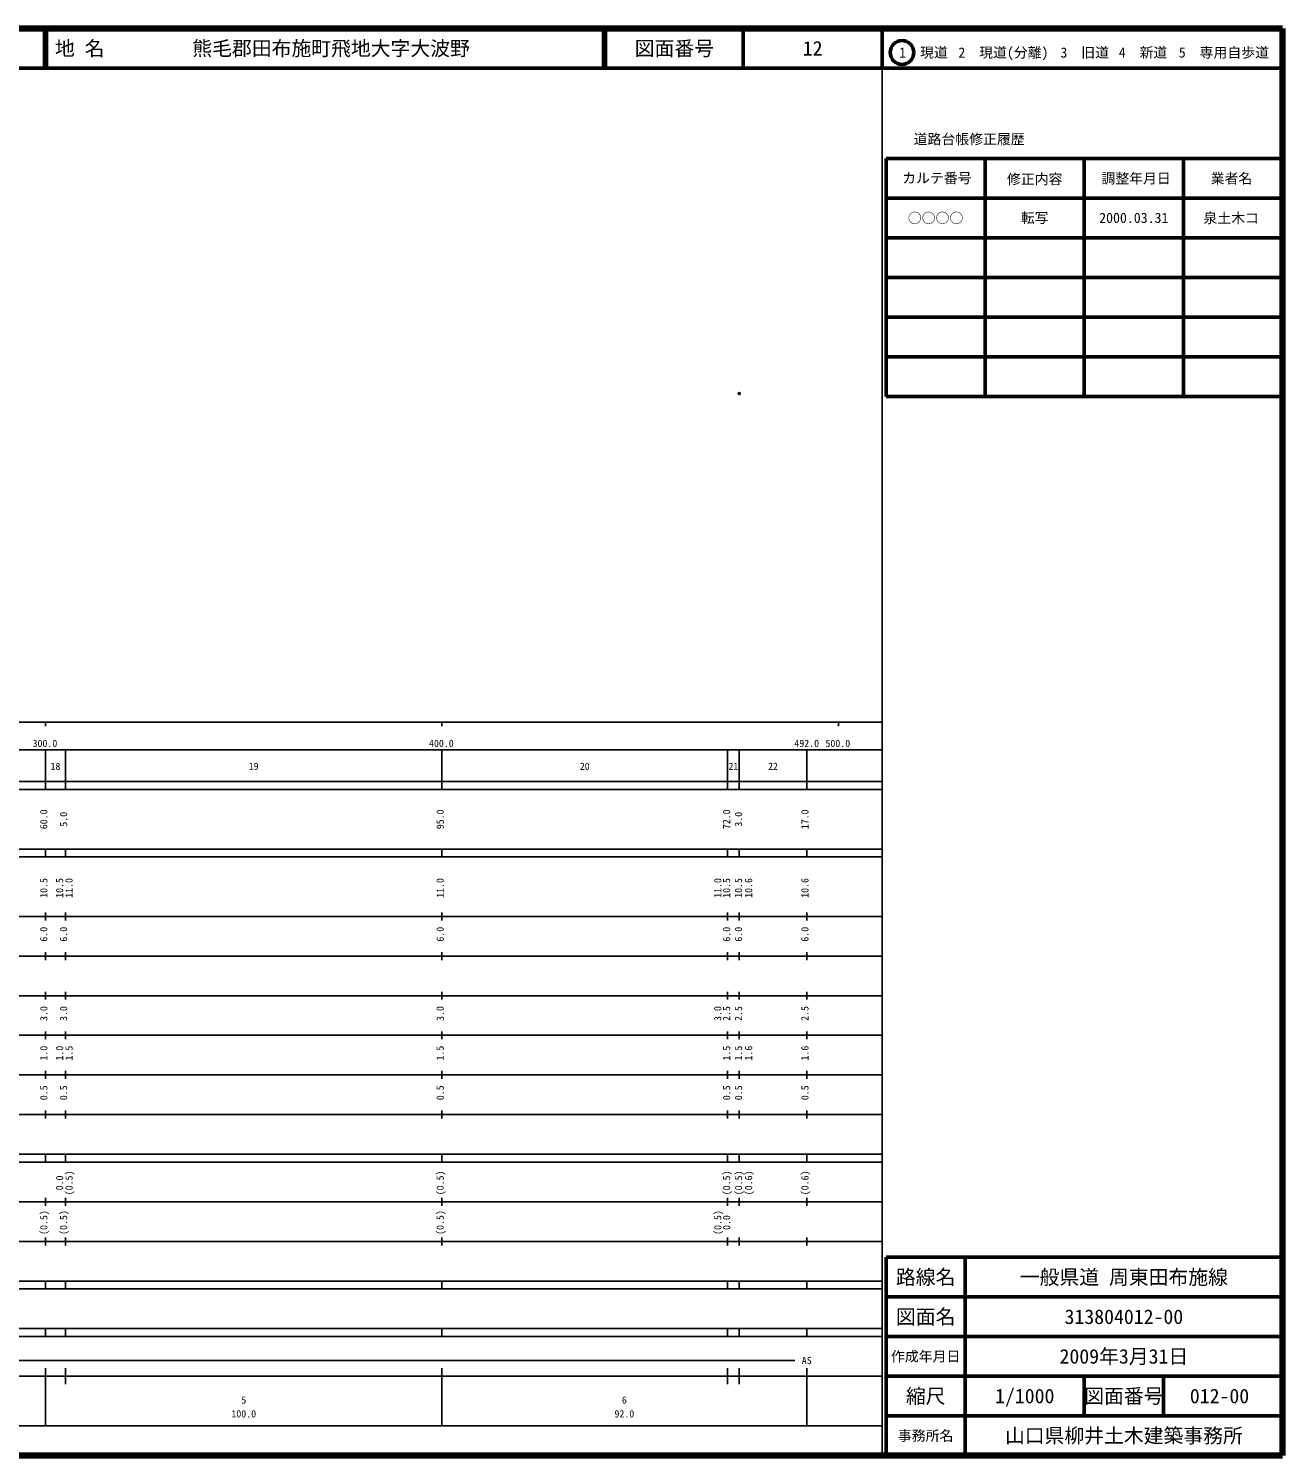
# Model space of a CAD drawing. Units: millimetres on the paper. Extents: x 40 to 680, y 20 to 380.
# Drawn here: x 363.7 to 680, y 20 to 380 of the extents above; entities that cross this region are included whole.
import ezdxf
from ezdxf.enums import TextEntityAlignment as Align

# ---------------------------------------------------------------- set-up
doc = ezdxf.new("R2010")
doc.units = ezdxf.units.MM
doc.header["$PDMODE"] = 32
doc.header["$PDSIZE"] = 0.5
doc.layers.add('M-OTRS', color=6, linetype='Continuous')
doc.layers.add('M-TTL-TXT', color=7, linetype='Continuous')
for name, color, linetype, lineweight in [('M-TTL', 2, 'Continuous', 140), ('M-TTL-BAND', 7, 'Continuous', 25), ('M-TTL-FRAM', 2, 'Continuous', 50), ('M-TTL-LINE', 7, 'Continuous', 50)]:
    doc.layers.add(name, color=color, linetype=linetype, lineweight=lineweight)
doc.styles.add('ＭＳ ゴシック', font='')
doc.styles.get('ＭＳ ゴシック').set_extended_font_data('MS Gothic')

msp = doc.modelspace()

# ---------------------------------------------------------------- linework, layer by layer
at = {"layer": 'M-OTRS'}
msp.add_point((542.999, 287.903), dxfattribs=at)
at = {"layer": 'M-TTL'}
for p, q in [((680, 380), (40, 380)), ((680, 20), (680, 380)), ((40, 20), (680, 20))]:
    msp.add_line(p, q, dxfattribs=at)
at = {"layer": 'M-TTL-BAND'}
for p, q in [((579, 20), (579, 370)), ((40, 205), (579, 205)), ((368, 205), (368, 204)), ((468, 205), (468, 204)), ((568, 205), (568, 204)), ((68, 198), (579, 198)), ((368, 188), (368, 198)), ((373, 188), (373, 198)), ((468, 188), (468, 198)), ((540, 188), (540, 198)), ((543, 188), (543, 198)), ((560, 188), (560, 198)), ((40, 190), (579, 190)), ((40, 188), (579, 188)), ((40, 173), (579, 173)), ((368, 171), (368, 173)), ((373, 171), (373, 173)), ((468, 171), (468, 173)), ((540, 171), (540, 173)), ((543, 171), (543, 173)), ((560, 171), (560, 173)), ((40, 171), (579, 171)), ((40, 156), (579, 156)), ((368, 155), (368, 157)), ((373, 155), (373, 157)), ((468, 155), (468, 157)), ((540, 155), (540, 157)), ((543, 155), (543, 157)), ((560, 155), (560, 157)), ((46, 146), (579, 146)), ((368, 145), (368, 147)), ((373, 145), (373, 147)), ((468, 145), (468, 147)), ((540, 145), (540, 147)), ((543, 145), (543, 147)), ((560, 145), (560, 147)), ((368, 135), (368, 137)), ((373, 135), (373, 137)), ((468, 135), (468, 137)), ((540, 135), (540, 137)), ((543, 135), (543, 137)), ((560, 135), (560, 137)), ((52, 136), (579, 136)), ((46, 126), (579, 126)), ((368, 125), (368, 127)), ((373, 125), (373, 127)), ((468, 125), (468, 127)), ((540, 125), (540, 127)), ((543, 125), (543, 127)), ((560, 125), (560, 127)), ((52, 116), (579, 116)), ((368, 115), (368, 117)), ((373, 115), (373, 117)), ((468, 115), (468, 117)), ((540, 115), (540, 117)), ((543, 115), (543, 117)), ((560, 115), (560, 117)), ((46, 106), (579, 106)), ((368, 105), (368, 107)), ((373, 105), (373, 107)), ((468, 105), (468, 107)), ((540, 105), (540, 107)), ((543, 105), (543, 107)), ((560, 105), (560, 107)), ((40, 96), (579, 96)), ((40, 94), (579, 94)), ((368, 94), (368, 96)), ((373, 94), (373, 96)), ((468, 94), (468, 96)), ((540, 94), (540, 96)), ((543, 94), (543, 96)), ((560, 94), (560, 96)), ((49, 84), (579, 84)), ((368, 83), (368, 85)), ((373, 83), (373, 85)), ((468, 83), (468, 85)), ((540, 83), (540, 85)), ((543, 83), (543, 85)), ((560, 83), (560, 85)), ((40, 74), (579, 74)), ((368, 73), (368, 75)), ((373, 73), (373, 75)), ((468, 73), (468, 75)), ((540, 73), (540, 75)), ((543, 73), (543, 75)), ((560, 73), (560, 75)), ((40, 64), (579, 64)), ((40, 62), (579, 62)), ((368, 62), (368, 64)), ((373, 62), (373, 64)), ((468, 62), (468, 64)), ((540, 62), (540, 64)), ((543, 62), (543, 64)), ((560, 62), (560, 64)), ((40, 52), (579, 52)), ((368, 50), (368, 52)), ((373, 50), (373, 52)), ((468, 50), (468, 52)), ((540, 50), (540, 52)), ((543, 50), (543, 52)), ((560, 50), (560, 52)), ((40, 50), (579, 50)), ((146.5, 44), (557, 44)), ((40, 40), (579, 40)), ((368, 27.5), (368, 42)), ((373, 38), (373, 42)), ((468, 27.5), (468, 42)), ((540, 38), (540, 42)), ((543, 38), (543, 42)), ((560, 27.5), (560, 42)), ((68, 27.5), (579, 27.5))]:
    msp.add_line(p, q, dxfattribs=at)
at = {"layer": 'M-TTL-FRAM'}
for p, q in [((580, 347.197), (580, 287.197)), ((580, 347.197), (680, 347.197)), ((580, 287.197), (680, 287.197)), ((680, 70), (580, 70)), ((580, 70), (580, 20))]:
    msp.add_line(p, q, dxfattribs=at)
at = {"layer": 'M-TTL-LINE'}
for p, q in [((367.75, 380), (367.75, 370)), ((368.25, 380), (368.25, 370)), ((508.747, 380), (508.747, 370)), ((509.247, 380), (509.247, 370)), ((543.997, 380), (543.997, 370)), ((579, 380), (579, 370)), ((40, 370), (680, 370)), ((605, 347.197), (605, 287.197)), ((630, 347.197), (630, 287.197)), ((655, 347.197), (655, 287.197)), ((580, 337.197), (680, 337.197)), ((580, 327.197), (680, 327.197)), ((580, 317.197), (680, 317.197)), ((580, 307.197), (680, 307.197)), ((580, 297.197), (680, 297.197)), ((600, 70), (600, 20)), ((680, 60), (580, 60)), ((680, 50), (580, 50)), ((680, 40), (580, 40)), ((630, 40), (630, 30)), ((650, 40), (650, 30)), ((680, 30), (580, 30))]:
    msp.add_line(p, q, dxfattribs=at)
msp.add_circle((584.031, 373.958), 3, dxfattribs=at)

# ---------------------------------------------------------------- texts
at = {"layer": 'M-TTL-BAND', "style": 'ＭＳ ゴシック'}
for s, p in [('300.0', (367.844, 198.195)), ('400.0', (467.844, 198.195)), ('492.0', (560, 198.195)), ('500.0', (567.844, 198.195)), ('18', (370.5, 192.405)), ('19', (420.5, 192.405)), ('20', (504, 192.405)), ('21', (541.5, 192.405)), ('22', (551.5, 192.405)), ('AS', (560, 42.5)), ('5', (418, 32.523)), ('6', (514, 32.523)), ('100.0', (418, 29.033)), ('92.0', (514, 29.033))]:
    msp.add_text(s, height=1.833, dxfattribs=at).set_placement(p, align=Align.BOTTOM_CENTER)
for s, p in [('60.0', (369, 180.5)), ('5.0', (374, 180.5)), ('95.0', (469, 180.5)), ('72.0', (541.25, 180.5)), ('3.0', (544.25, 180.5)), ('17.0', (561, 180.5)), ('10.5', (369, 163.174)), ('10.5', (373, 163.174)), ('11.0', (375.37, 163.174)), ('11.0', (469, 163.174)), ('11.0', (539.002, 163.174)), ('10.5', (541.25, 163.174)), ('10.5', (544.25, 163.174)), ('10.6', (546.792, 163.174)), ('10.6', (561, 163.174)), ('6.0', (369, 151.5)), ('6.0', (374, 151.5)), ('6.0', (469, 151.5)), ('6.0', (541.25, 151.5)), ('6.0', (544.25, 151.5)), ('6.0', (561, 151.5)), ('3.0', (369, 131.5)), ('3.0', (374, 131.5)), ('3.0', (469, 131.5)), ('3.0', (539.002, 131.5)), ('2.5', (541.25, 131.5)), ('2.5', (544.25, 131.5)), ('2.5', (561, 131.5)), ('1.0', (369, 121.5)), ('1.0', (373, 121.5)), ('1.5', (375.37, 121.5)), ('1.5', (469, 121.5)), ('1.5', (541.25, 121.5)), ('1.5', (544.25, 121.5)), ('1.6', (546.792, 121.5)), ('1.6', (561, 121.5)), ('0.5', (369, 111.5)), ('0.5', (374, 111.5)), ('0.5', (469, 111.5)), ('0.5', (541.25, 111.5)), ('0.5', (544.25, 111.5)), ('0.5', (561, 111.5)), ('0.0', (373, 88.764)), ('(0.5)', (375.37, 88.764)), ('(0.5)', (469, 88.764)), ('(0.5)', (541.25, 88.764)), ('(0.5)', (544.25, 88.764)), ('(0.6)', (546.792, 88.764)), ('(0.6)', (561, 88.764)), ('(0.5)', (369, 78.764)), ('(0.5)', (374, 78.764)), ('(0.5)', (469, 78.764)), ('(0.5)', (539.002, 78.764)), ('0.0', (541.25, 78.764))]:
    msp.add_text(s, height=1.833, rotation=90, dxfattribs=at).set_placement(p, align=Align.BOTTOM_CENTER)
at = {"layer": 'M-TTL-TXT', "style": 'ＭＳ ゴシック'}
for s, p in [('地 名', (370.38, 375)), ('熊毛郡田布施町飛地大字大波野', (405.024, 375))]:
    msp.add_text(s, height=3.666, dxfattribs=at).set_placement(p, align=Align.MIDDLE_LEFT)
for s, height, p in [('図面番号', 3.666, (526.622, 375)), ('12', 3.666, (561.497, 375)), ('1\u3000現道', 2.566, (589.448, 373.958)), ('2\u3000現道(分離)', 2.566, (609.619, 373.958)), ('3\u3000旧道', 2.566, (630.121, 373.958)), ('4\u3000新道', 2.566, (644.824, 373.958)), ('5\u3000専用自歩道', 2.566, (665.228, 373.958)), ('道路台帳修正履歴', 2.566, (600.968, 352.113)), ('カルテ番号', 2.566, (592.839, 342.277)), ('修正内容', 2.566, (617.509, 342.023)), ('調整年月日', 2.566, (643.089, 342.197)), ('業者名', 2.566, (667.134, 342.197)), ('○○○○', 2.566, (592.5, 332.189)), ('転写', 2.566, (617.5, 332.245)), ('2000.03.31', 2.566, (642.5, 332.245)), ('泉土木コ', 2.566, (667.077, 332.189)), ('路線名', 3.666, (590, 65)), ('路線名', 3.666, (590, 65)), ('一般県道 周東田布施線', 3.666, (640, 65)), ('図面名', 3.666, (590, 55)), ('図面名', 3.666, (590, 55)), ('313804012-00', 3.666, (640, 55)), ('2009年3月31日', 3.666, (640, 45)), ('作成年月日', 2.566, (590, 45)), ('作成年月日', 2.566, (590, 45)), ('縮尺', 3.666, (590, 35)), ('縮尺', 3.666, (590, 35)), ('1/1000', 3.666, (615, 35)), ('図面番号', 3.666, (640, 35)), ('図面番号', 3.666, (640, 35)), ('012-00', 3.666, (664.125, 35)), ('事務所名', 2.566, (590, 25)), ('事務所名', 2.566, (590, 25)), ('山口県柳井土木建築事務所', 3.666, (640, 25))]:
    msp.add_text(s, height=height, dxfattribs=at).set_placement(p, align=Align.MIDDLE_CENTER)

doc.saveas('drawing.dxf')
